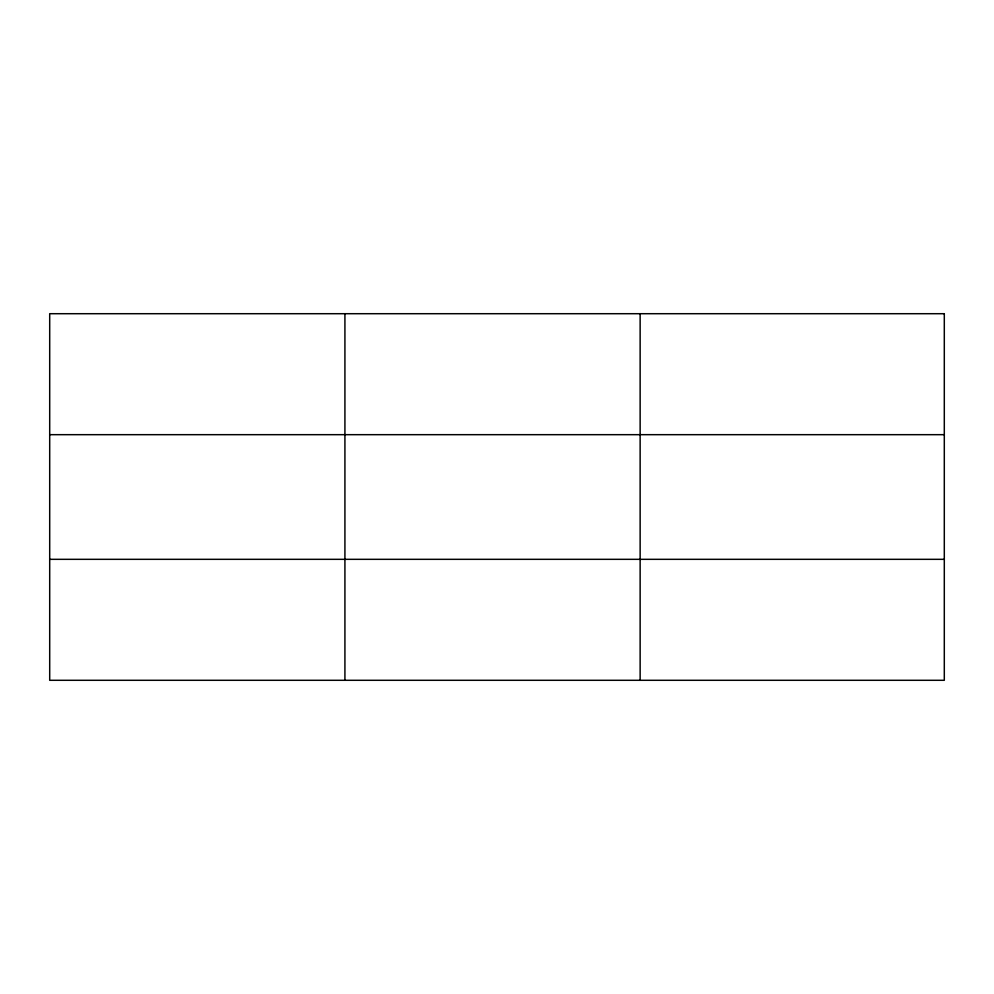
<?xml version="1.0" encoding="UTF-8"?>
<svg xmlns="http://www.w3.org/2000/svg" width="994" height="994" viewBox="0 0 994 994"><rect width="100%" height="100%" fill="white"/><g stroke="black" fill="none" stroke-linecap="round" stroke-linejoin="round"><path stroke-width="1.49" d="M344.918 313.706L344.918 680.294M640.136 313.706L640.136 680.294M49.7 434.676L944.3 434.676M49.7 559.324L944.3 559.324M944.3 313.706L944.3 680.294L49.7 680.294L49.7 313.706L944.3 313.706"/></g></svg>
